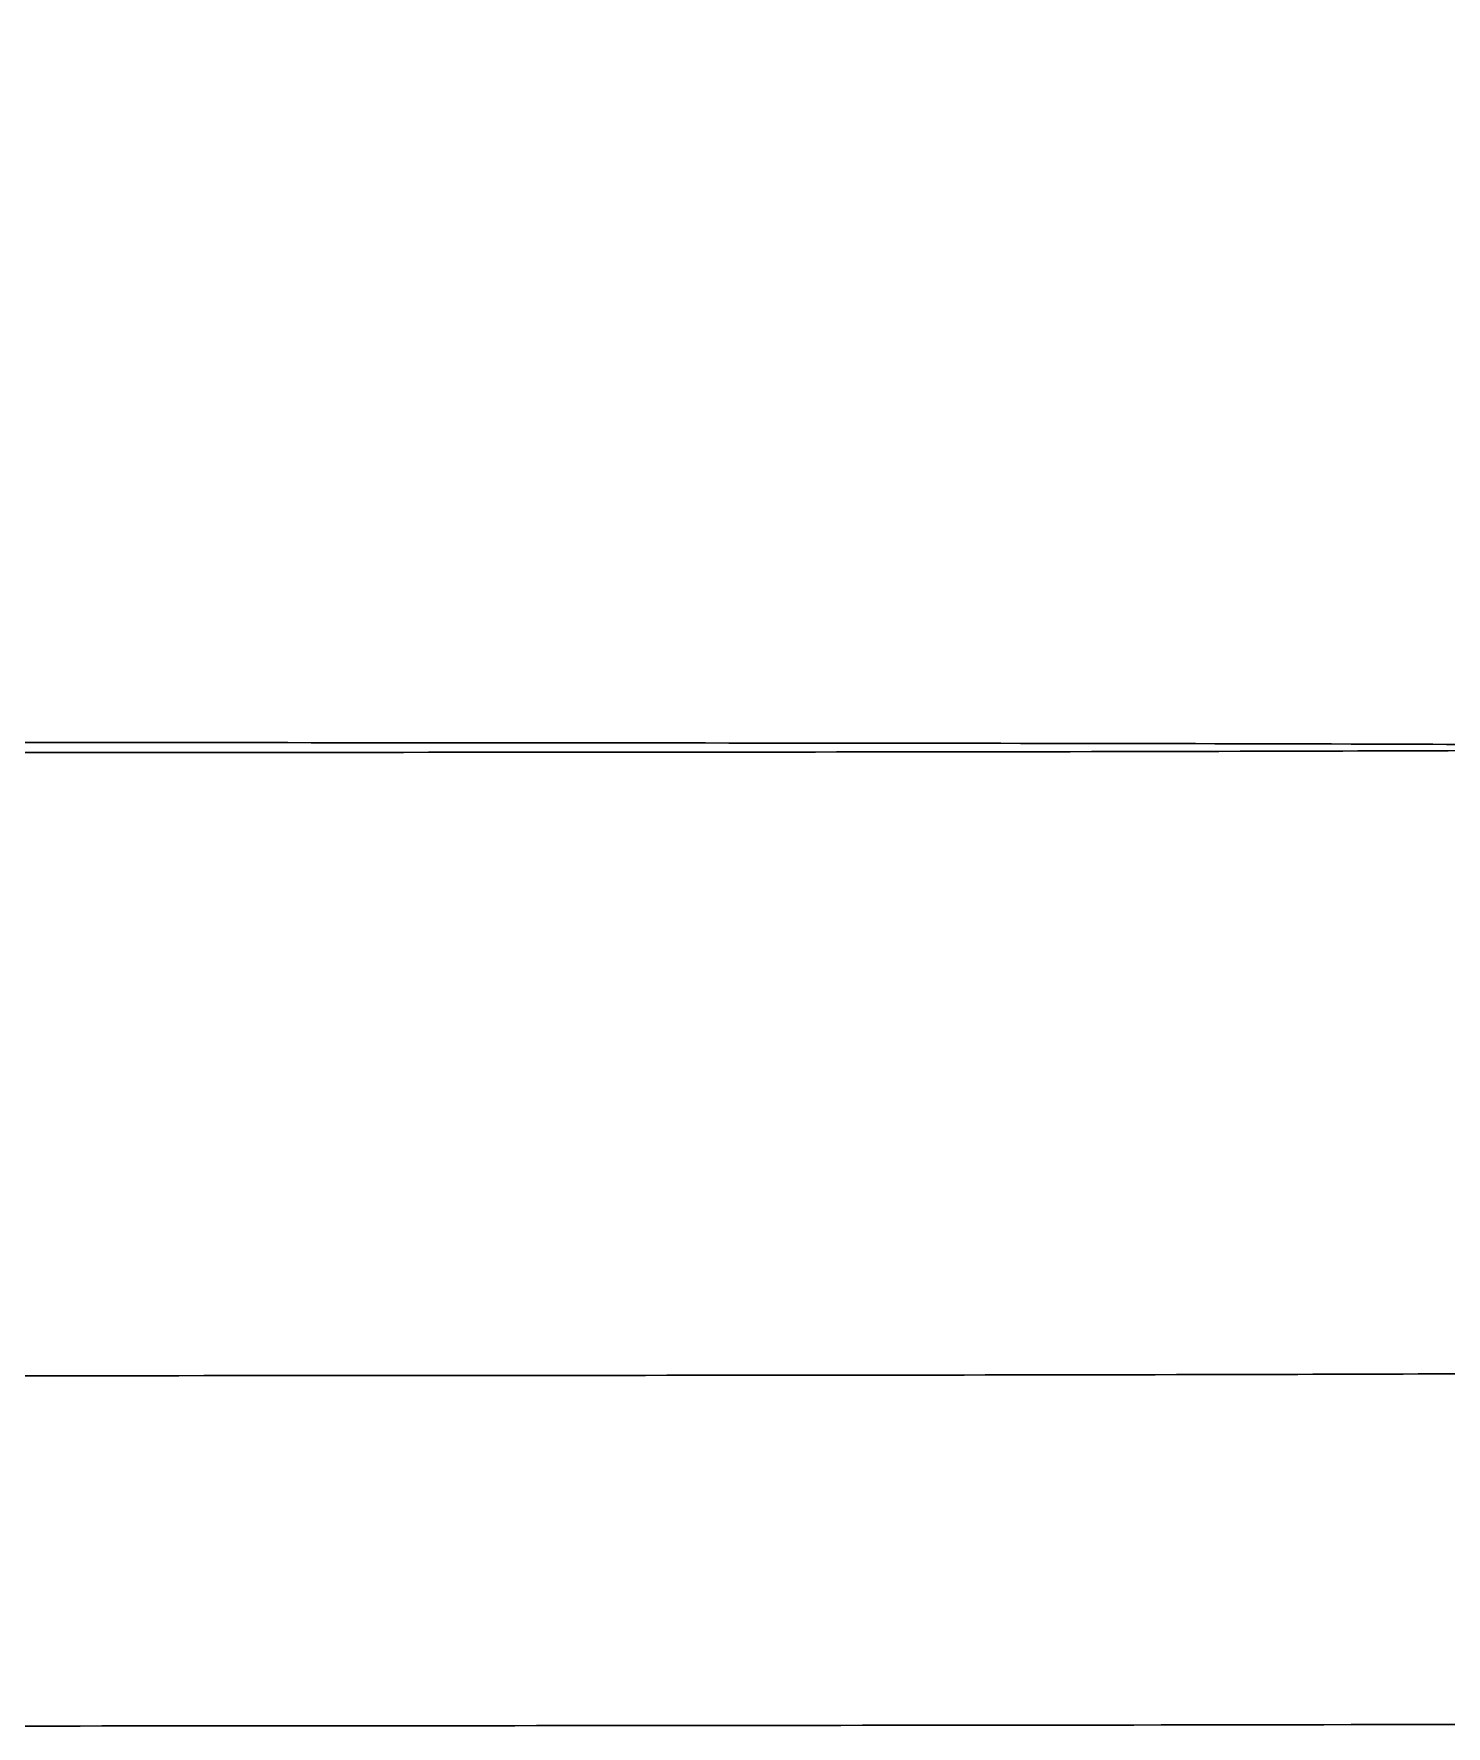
# Model space of a CAD drawing. Header units: millimetres. Extents: x 13935 to 21534, y -198 to 9202.
# Drawn here: x 15272.5 to 15318.1, y 1879.6 to 1934.3 of the extents above; entities that cross this region are included whole.
import ezdxf

# ---------------------------------------------------------------- set-up
doc = ezdxf.new("R2010")
doc.units = ezdxf.units.MM
doc.header["$LTSCALE"] = 326.7
doc.linetypes.add('DASHED', pattern=[0.2, 0.1, -0.1])
doc.layers.get('0').update_dxf_attribs({"linetype": 'CONTINUOUS'})

msp = doc.modelspace()

# ---------------------------------------------------------------- linework, layer by layer
at = {"color": 0, "linetype": 'DASHED', "lineweight": 30}
msp.add_open_spline([(15180.99629, 1911.17528), (15177.41725, 1997.76901), (15190.46683, 2253.68755), (15299.93242, 2594.4473), (15490.6806, 2870.90587), (15562.92694, 3023.93134), (15573.71318, 3098.86474)], degree=3, knots=[0, 0, 0, 0, 0.2061031, 0.6023576, 0.82600046, 1, 1, 1, 1], dxfattribs=at)
at = {"color": 0, "linetype": 'Continuous', "lineweight": 30}
for points, knots in [([(15335.72906, 1911.19156), (15333.27505, 1911.14366), (15325.63384, 1911.13788), (15310.67794, 1911.0751), (15289.58061, 1911.05784), (15256.66938, 1911.03308), (15220.65941, 1911.06805), (15193.24432, 1911.08819), (15182.83008, 1911.1616)], [0, 0, 0, 0, 0.04815866, 0.14991542, 0.29345608, 0.46210001, 0.79565975, 1, 1, 1, 1]), ([(15335.77088, 1911.22637), (15333.55492, 1911.27176), (15326.6351, 1911.2777), (15313.01846, 1911.33832), (15293.62579, 1911.35691), (15262.46473, 1911.38352), (15226.46497, 1911.36564), (15198.45692, 1911.33155), (15186.92057, 1911.27976)], [0, 0, 0, 0, 0.04467067, 0.13945413, 0.27444598, 0.43551471, 0.76748922, 1, 1, 1, 1]), ([(15335.72923, 1891.06634), (15333.27519, 1891.01845), (15325.6338, 1891.01267), (15310.67753, 1890.94988), (15289.57972, 1890.93261), (15256.668, 1890.90793), (15220.658, 1890.94238), (15193.24304, 1890.96355), (15182.82907, 1891.03639)], [0, 0, 0, 0, 0.04815894, 0.14991794, 0.29346081, 0.46210662, 0.79566682, 1, 1, 1, 1]), ([(15330.79478, 1879.71652), (15321.44455, 1879.65795), (15297.12672, 1879.62853), (15272.80909, 1879.60575), (15257.84181, 1879.60574)], [0, 0, 0, 0, 0.38451091, 1, 1, 1, 1])]:
    msp.add_open_spline(points, degree=3, knots=knots, dxfattribs=at)

doc.saveas('drawing.dxf')
